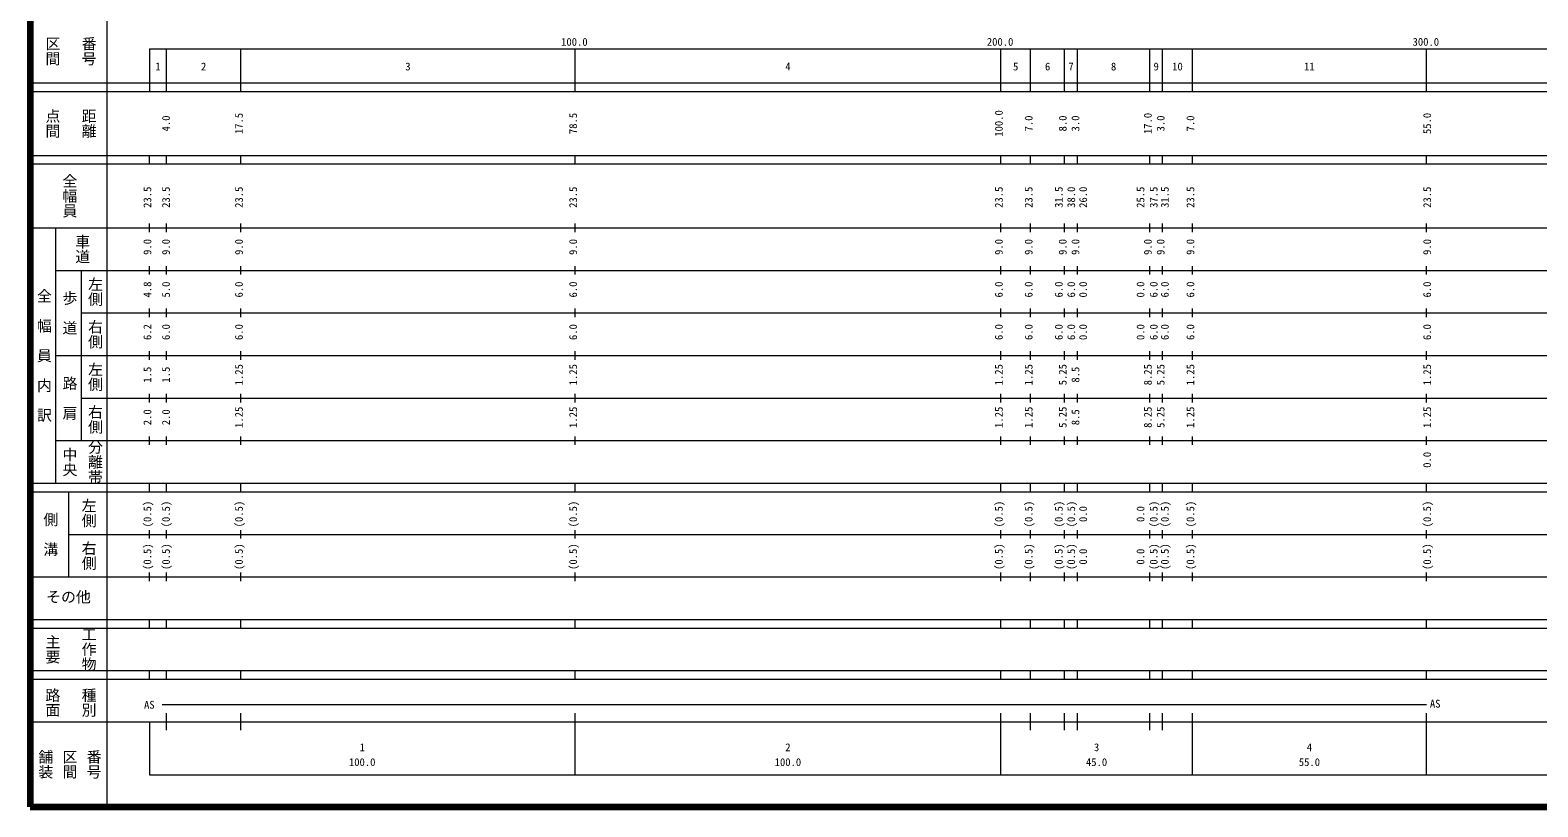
# Model space of a CAD drawing. Units: millimetres on the paper, enlarged 1000 times. Extents: x 40000 to 680000, y 20000 to 380000.
# Drawn here: x 40000 to 394148, y 20000 to 202409 of the extents above; entities that cross this region are included whole.
import ezdxf
from ezdxf.enums import TextEntityAlignment as Align

# ---------------------------------------------------------------- set-up
doc = ezdxf.new("R2010")
doc.units = ezdxf.units.MM
doc.header["$LTSCALE"] = 1000
doc.layers.add('M-SUV', color=7, linetype='Continuous', lineweight=13)
doc.layers.add('M-TTL', color=2, linetype='Continuous', lineweight=140)
doc.styles.add('@ＭＳ ゴシック', font='')
doc.styles.add('ＭＳ ゴシック', font='')
doc.styles.get('@ＭＳ ゴシック').set_extended_font_data('@MS Gothic')
doc.styles.get('ＭＳ ゴシック').set_extended_font_data('MS Gothic')

msp = doc.modelspace()

# ---------------------------------------------------------------- linework, layer by layer
at = {"layer": 'M-SUV'}
for p, q in [((58000, 370000), (58000, 20000)), ((68000, 198000), (579000, 198000)), ((68000, 198000), (68000, 188000)), ((72000, 188000), (72000, 198000)), ((89500, 188000), (89500, 198000)), ((168000, 188000), (168000, 198000)), ((268000, 188000), (268000, 198000)), ((275000, 188000), (275000, 198000)), ((283000, 188000), (283000, 198000)), ((286000, 188000), (286000, 198000)), ((303000, 188000), (303000, 198000)), ((306000, 188000), (306000, 198000)), ((313000, 188000), (313000, 198000)), ((368000, 188000), (368000, 198000)), ((40000, 190000), (579000, 190000)), ((40000, 188000), (579000, 188000)), ((40000, 173000), (579000, 173000)), ((40000, 171000), (579000, 171000)), ((68000, 171000), (68000, 173000)), ((72000, 171000), (72000, 173000)), ((89500, 171000), (89500, 173000)), ((168000, 171000), (168000, 173000)), ((268000, 171000), (268000, 173000)), ((275000, 171000), (275000, 173000)), ((283000, 171000), (283000, 173000)), ((286000, 171000), (286000, 173000)), ((303000, 171000), (303000, 173000)), ((306000, 171000), (306000, 173000)), ((313000, 171000), (313000, 173000)), ((368000, 171000), (368000, 173000)), ((40000, 156000), (579000, 156000)), ((46000, 96000), (46000, 156000)), ((68000, 155000), (68000, 157000)), ((72000, 155000), (72000, 157000)), ((89500, 155000), (89500, 157000)), ((168000, 155000), (168000, 157000)), ((268000, 155000), (268000, 157000)), ((275000, 155000), (275000, 157000)), ((283000, 155000), (283000, 157000)), ((286000, 155000), (286000, 157000)), ((303000, 155000), (303000, 157000)), ((306000, 155000), (306000, 157000)), ((313000, 155000), (313000, 157000)), ((368000, 155000), (368000, 157000)), ((46000, 146000), (579000, 146000)), ((52000, 146000), (52000, 106000)), ((68000, 145000), (68000, 147000)), ((72000, 145000), (72000, 147000)), ((89500, 145000), (89500, 147000)), ((168000, 145000), (168000, 147000)), ((268000, 145000), (268000, 147000)), ((275000, 145000), (275000, 147000)), ((283000, 145000), (283000, 147000)), ((286000, 145000), (286000, 147000)), ((303000, 145000), (303000, 147000)), ((306000, 145000), (306000, 147000)), ((313000, 145000), (313000, 147000)), ((368000, 145000), (368000, 147000)), ((52000, 136000), (579000, 136000)), ((68000, 135000), (68000, 137000)), ((72000, 135000), (72000, 137000)), ((89500, 135000), (89500, 137000)), ((168000, 135000), (168000, 137000)), ((268000, 135000), (268000, 137000)), ((275000, 135000), (275000, 137000)), ((283000, 135000), (283000, 137000)), ((286000, 135000), (286000, 137000)), ((303000, 135000), (303000, 137000)), ((306000, 135000), (306000, 137000)), ((313000, 135000), (313000, 137000)), ((368000, 135000), (368000, 137000)), ((46000, 126000), (579000, 126000)), ((68000, 125000), (68000, 127000)), ((72000, 125000), (72000, 127000)), ((89500, 125000), (89500, 127000)), ((168000, 125000), (168000, 127000)), ((268000, 125000), (268000, 127000)), ((275000, 125000), (275000, 127000)), ((283000, 125000), (283000, 127000)), ((286000, 125000), (286000, 127000)), ((303000, 125000), (303000, 127000)), ((306000, 125000), (306000, 127000)), ((313000, 125000), (313000, 127000)), ((368000, 125000), (368000, 127000)), ((68000, 115000), (68000, 117000)), ((72000, 115000), (72000, 117000)), ((89500, 115000), (89500, 117000)), ((168000, 115000), (168000, 117000)), ((268000, 115000), (268000, 117000)), ((275000, 115000), (275000, 117000)), ((283000, 115000), (283000, 117000)), ((286000, 115000), (286000, 117000)), ((303000, 115000), (303000, 117000)), ((306000, 115000), (306000, 117000)), ((313000, 115000), (313000, 117000)), ((368000, 115000), (368000, 117000)), ((52000, 116000), (579000, 116000)), ((68000, 105000), (68000, 107000)), ((72000, 105000), (72000, 107000)), ((89500, 105000), (89500, 107000)), ((168000, 105000), (168000, 107000)), ((268000, 105000), (268000, 107000)), ((275000, 105000), (275000, 107000)), ((283000, 105000), (283000, 107000)), ((286000, 105000), (286000, 107000)), ((303000, 105000), (303000, 107000)), ((306000, 105000), (306000, 107000)), ((313000, 105000), (313000, 107000)), ((368000, 105000), (368000, 107000)), ((46000, 106000), (579000, 106000)), ((40000, 96000), (579000, 96000)), ((68000, 94000), (68000, 96000)), ((72000, 94000), (72000, 96000)), ((89500, 94000), (89500, 96000)), ((168000, 94000), (168000, 96000)), ((268000, 94000), (268000, 96000)), ((275000, 94000), (275000, 96000)), ((283000, 94000), (283000, 96000)), ((286000, 94000), (286000, 96000)), ((303000, 94000), (303000, 96000)), ((306000, 94000), (306000, 96000)), ((313000, 94000), (313000, 96000)), ((368000, 94000), (368000, 96000)), ((40000, 94000), (579000, 94000)), ((49000, 94000), (49000, 74000)), ((68000, 83000), (68000, 85000)), ((72000, 83000), (72000, 85000)), ((89500, 83000), (89500, 85000)), ((168000, 83000), (168000, 85000)), ((268000, 83000), (268000, 85000)), ((275000, 83000), (275000, 85000)), ((283000, 83000), (283000, 85000)), ((286000, 83000), (286000, 85000)), ((303000, 83000), (303000, 85000)), ((306000, 83000), (306000, 85000)), ((313000, 83000), (313000, 85000)), ((368000, 83000), (368000, 85000)), ((49000, 84000), (579000, 84000)), ((68000, 73000), (68000, 75000)), ((72000, 73000), (72000, 75000)), ((89500, 73000), (89500, 75000)), ((168000, 73000), (168000, 75000)), ((268000, 73000), (268000, 75000)), ((275000, 73000), (275000, 75000)), ((283000, 73000), (283000, 75000)), ((286000, 73000), (286000, 75000)), ((303000, 73000), (303000, 75000)), ((306000, 73000), (306000, 75000)), ((313000, 73000), (313000, 75000)), ((368000, 73000), (368000, 75000)), ((40000, 74000), (579000, 74000)), ((40000, 64000), (579000, 64000)), ((68000, 62000), (68000, 64000)), ((72000, 62000), (72000, 64000)), ((89500, 62000), (89500, 64000)), ((168000, 62000), (168000, 64000)), ((268000, 62000), (268000, 64000)), ((275000, 62000), (275000, 64000)), ((283000, 62000), (283000, 64000)), ((286000, 62000), (286000, 64000)), ((303000, 62000), (303000, 64000)), ((306000, 62000), (306000, 64000)), ((313000, 62000), (313000, 64000)), ((368000, 62000), (368000, 64000)), ((40000, 62000), (579000, 62000)), ((40000, 52000), (579000, 52000)), ((40000, 50000), (579000, 50000)), ((68000, 50000), (68000, 52000)), ((72000, 50000), (72000, 52000)), ((89500, 50000), (89500, 52000)), ((168000, 50000), (168000, 52000)), ((268000, 50000), (268000, 52000)), ((275000, 50000), (275000, 52000)), ((283000, 50000), (283000, 52000)), ((286000, 50000), (286000, 52000)), ((303000, 50000), (303000, 52000)), ((306000, 50000), (306000, 52000)), ((313000, 50000), (313000, 52000)), ((368000, 50000), (368000, 52000)), ((71000, 44000), (368000, 44000)), ((40000, 40000), (579000, 40000)), ((68000, 40000), (68000, 27500)), ((72000, 38000), (72000, 42000)), ((89500, 38000), (89500, 42000)), ((168000, 27500), (168000, 42000)), ((268000, 27500), (268000, 42000)), ((275000, 38000), (275000, 42000)), ((283000, 38000), (283000, 42000)), ((286000, 38000), (286000, 42000)), ((303000, 38000), (303000, 42000)), ((306000, 38000), (306000, 42000)), ((313000, 27500), (313000, 42000)), ((368000, 27500), (368000, 42000)), ((68000, 27500), (579000, 27500))]:
    msp.add_line(p, q, dxfattribs=at)
at = {"layer": 'M-TTL'}
for p, q in [((40000, 380000), (40000, 20000)), ((40000, 20000), (680000, 20000))]:
    msp.add_line(p, q, dxfattribs=at)

# ---------------------------------------------------------------- texts
at = {"layer": 'M-SUV'}
for s, height, rotation, style, p in [('区間', 2566, 270, '@ＭＳ ゴシック', (43250, 201000)), ('番号', 2566, 270, '@ＭＳ ゴシック', (51750, 201000)), ('点間', 2566, 270, '@ＭＳ ゴシック', (43250, 184000)), ('距離', 2566, 270, '@ＭＳ ゴシック', (51750, 184000)), ('4.0', 1833, 90, 'ＭＳ ゴシック', (73364, 178625)), ('17.5', 1833, 90, 'ＭＳ ゴシック', (90500, 178000)), ('78.5', 1833, 90, 'ＭＳ ゴシック', (169000, 178000)), ('100.0', 1833, 90, 'ＭＳ ゴシック', (269000, 177375)), ('7.0', 1833, 90, 'ＭＳ ゴシック', (276000, 178625)), ('8.0', 1833, 90, 'ＭＳ ゴシック', (284000, 178625)), ('3.0', 1833, 90, 'ＭＳ ゴシック', (287000, 178625)), ('17.0', 1833, 90, 'ＭＳ ゴシック', (304000, 178000)), ('3.0', 1833, 90, 'ＭＳ ゴシック', (307000, 178625)), ('7.0', 1833, 90, 'ＭＳ ゴシック', (314000, 178625)), ('55.0', 1833, 90, 'ＭＳ ゴシック', (369607, 178000)), ('全幅員', 2566, 270, '@ＭＳ ゴシック', (47250, 168750)), ('23.5', 1833, 90, 'ＭＳ ゴシック', (69000, 160674)), ('23.5', 1833, 90, 'ＭＳ ゴシック', (73364, 160674)), ('23.5', 1833, 90, 'ＭＳ ゴシック', (90500, 160674)), ('23.5', 1833, 90, 'ＭＳ ゴシック', (169000, 160674)), ('23.5', 1833, 90, 'ＭＳ ゴシック', (269000, 160674)), ('23.5', 1833, 90, 'ＭＳ ゴシック', (276000, 160674)), ('31.5', 1833, 90, 'ＭＳ ゴシック', (283078, 160674)), ('38.0', 1833, 90, 'ＭＳ ゴシック', (286000, 160674)), ('26.0', 1833, 90, 'ＭＳ ゴシック', (288796, 160674)), ('25.5', 1833, 90, 'ＭＳ ゴシック', (302276, 160674)), ('37.5', 1833, 90, 'ＭＳ ゴシック', (305370, 160674)), ('31.5', 1833, 90, 'ＭＳ ゴシック', (307994, 160674)), ('23.5', 1833, 90, 'ＭＳ ゴシック', (314000, 160674)), ('23.5', 1833, 90, 'ＭＳ ゴシック', (369607, 160674)), ('車道', 2566, 270, '@ＭＳ ゴシック', (50250, 154500)), ('9.0', 1833, 90, 'ＭＳ ゴシック', (69000, 149625)), ('9.0', 1833, 90, 'ＭＳ ゴシック', (73364, 149625)), ('9.0', 1833, 90, 'ＭＳ ゴシック', (90500, 149625)), ('9.0', 1833, 90, 'ＭＳ ゴシック', (169000, 149625)), ('9.0', 1833, 90, 'ＭＳ ゴシック', (269000, 149625)), ('9.0', 1833, 90, 'ＭＳ ゴシック', (276000, 149625)), ('9.0', 1833, 90, 'ＭＳ ゴシック', (284000, 149625)), ('9.0', 1833, 90, 'ＭＳ ゴシック', (287000, 149625)), ('9.0', 1833, 90, 'ＭＳ ゴシック', (304000, 149625)), ('9.0', 1833, 90, 'ＭＳ ゴシック', (307000, 149625)), ('9.0', 1833, 90, 'ＭＳ ゴシック', (314000, 149625)), ('9.0', 1833, 90, 'ＭＳ ゴシック', (369607, 149625)), ('左側', 2566, 270, '@ＭＳ ゴシック', (53250, 144500)), ('4.8', 1833, 90, 'ＭＳ ゴシック', (69000, 139625)), ('5.0', 1833, 90, 'ＭＳ ゴシック', (73364, 139625)), ('6.0', 1833, 90, 'ＭＳ ゴシック', (90500, 139625)), ('6.0', 1833, 90, 'ＭＳ ゴシック', (169000, 139625)), ('6.0', 1833, 90, 'ＭＳ ゴシック', (269000, 139625)), ('6.0', 1833, 90, 'ＭＳ ゴシック', (276000, 139625)), ('6.0', 1833, 90, 'ＭＳ ゴシック', (283078, 139625)), ('6.0', 1833, 90, 'ＭＳ ゴシック', (286000, 139625)), ('0.0', 1833, 90, 'ＭＳ ゴシック', (288796, 139625)), ('0.0', 1833, 90, 'ＭＳ ゴシック', (302276, 139625)), ('6.0', 1833, 90, 'ＭＳ ゴシック', (305370, 139625)), ('6.0', 1833, 90, 'ＭＳ ゴシック', (307994, 139625)), ('6.0', 1833, 90, 'ＭＳ ゴシック', (314000, 139625)), ('6.0', 1833, 90, 'ＭＳ ゴシック', (369607, 139625)), ('全\u3000幅\u3000員\u3000内\u3000訳', 2566, 270, '@ＭＳ ゴシック', (41250, 141750)), ('歩\u3000道', 2566, 270, '@ＭＳ ゴシック', (47250, 141250)), ('右側', 2566, 270, '@ＭＳ ゴシック', (53250, 134500)), ('6.2', 1833, 90, 'ＭＳ ゴシック', (69000, 129625)), ('6.0', 1833, 90, 'ＭＳ ゴシック', (73364, 129625)), ('6.0', 1833, 90, 'ＭＳ ゴシック', (90500, 129625)), ('6.0', 1833, 90, 'ＭＳ ゴシック', (169000, 129625)), ('6.0', 1833, 90, 'ＭＳ ゴシック', (269000, 129625)), ('6.0', 1833, 90, 'ＭＳ ゴシック', (276000, 129625)), ('6.0', 1833, 90, 'ＭＳ ゴシック', (283078, 129625)), ('6.0', 1833, 90, 'ＭＳ ゴシック', (286000, 129625)), ('0.0', 1833, 90, 'ＭＳ ゴシック', (288796, 129625)), ('0.0', 1833, 90, 'ＭＳ ゴシック', (302276, 129625)), ('6.0', 1833, 90, 'ＭＳ ゴシック', (305370, 129625)), ('6.0', 1833, 90, 'ＭＳ ゴシック', (307994, 129625)), ('6.0', 1833, 90, 'ＭＳ ゴシック', (314000, 129625)), ('6.0', 1833, 90, 'ＭＳ ゴシック', (369607, 129625)), ('左側', 2566, 270, '@ＭＳ ゴシック', (53250, 124500)), ('路\u3000肩', 2566, 270, '@ＭＳ ゴシック', (47250, 121250)), ('1.5', 1833, 90, 'ＭＳ ゴシック', (69000, 119625)), ('1.5', 1833, 90, 'ＭＳ ゴシック', (73364, 119625)), ('1.25', 1833, 90, 'ＭＳ ゴシック', (90500, 119000)), ('1.25', 1833, 90, 'ＭＳ ゴシック', (169000, 119000)), ('1.25', 1833, 90, 'ＭＳ ゴシック', (269000, 119000)), ('1.25', 1833, 90, 'ＭＳ ゴシック', (276000, 119000)), ('5.25', 1833, 90, 'ＭＳ ゴシック', (284000, 119000)), ('8.5', 1833, 90, 'ＭＳ ゴシック', (287000, 119625)), ('8.25', 1833, 90, 'ＭＳ ゴシック', (304000, 119000)), ('5.25', 1833, 90, 'ＭＳ ゴシック', (307000, 119000)), ('1.25', 1833, 90, 'ＭＳ ゴシック', (314000, 119000)), ('1.25', 1833, 90, 'ＭＳ ゴシック', (369607, 119000)), ('右側', 2566, 270, '@ＭＳ ゴシック', (53250, 114500)), ('1.25', 1833, 90, 'ＭＳ ゴシック', (90500, 109000)), ('1.25', 1833, 90, 'ＭＳ ゴシック', (169000, 109000)), ('1.25', 1833, 90, 'ＭＳ ゴシック', (269000, 109000)), ('1.25', 1833, 90, 'ＭＳ ゴシック', (276000, 109000)), ('5.25', 1833, 90, 'ＭＳ ゴシック', (284000, 109000)), ('8.25', 1833, 90, 'ＭＳ ゴシック', (304000, 109000)), ('5.25', 1833, 90, 'ＭＳ ゴシック', (307000, 109000)), ('1.25', 1833, 90, 'ＭＳ ゴシック', (314000, 109000)), ('1.25', 1833, 90, 'ＭＳ ゴシック', (369607, 109000)), ('2.0', 1833, 90, 'ＭＳ ゴシック', (69000, 109625)), ('2.0', 1833, 90, 'ＭＳ ゴシック', (73364, 109625)), ('8.5', 1833, 90, 'ＭＳ ゴシック', (287000, 109625)), ('中央', 2566, 270, '@ＭＳ ゴシック', (47250, 104500)), ('分離帯', 2566, 270, '@ＭＳ ゴシック', (53250, 106250)), ('0.0', 1833, 90, 'ＭＳ ゴシック', (369607, 99625)), ('左側', 2566, 270, '@ＭＳ ゴシック', (51750, 92500)), ('側\u3000溝', 2566, 270, '@ＭＳ ゴシック', (42750, 89250)), ('(0.5)', 1833, 90, 'ＭＳ ゴシック', (69000, 85639)), ('(0.5)', 1833, 90, 'ＭＳ ゴシック', (73364, 85639)), ('(0.5)', 1833, 90, 'ＭＳ ゴシック', (90500, 85639)), ('(0.5)', 1833, 90, 'ＭＳ ゴシック', (169000, 85639)), ('(0.5)', 1833, 90, 'ＭＳ ゴシック', (269000, 85639)), ('(0.5)', 1833, 90, 'ＭＳ ゴシック', (276000, 85639)), ('(0.5)', 1833, 90, 'ＭＳ ゴシック', (283078, 85639)), ('(0.5)', 1833, 90, 'ＭＳ ゴシック', (286000, 85639)), ('0.0', 1833, 90, 'ＭＳ ゴシック', (288796, 86889)), ('0.0', 1833, 90, 'ＭＳ ゴシック', (302276, 86889)), ('(0.5)', 1833, 90, 'ＭＳ ゴシック', (305370, 85639)), ('(0.5)', 1833, 90, 'ＭＳ ゴシック', (307994, 85639)), ('(0.5)', 1833, 90, 'ＭＳ ゴシック', (314000, 85639)), ('(0.5)', 1833, 90, 'ＭＳ ゴシック', (369607, 85639)), ('右側', 2566, 270, '@ＭＳ ゴシック', (51750, 82500)), ('(0.5)', 1833, 90, 'ＭＳ ゴシック', (69000, 75639)), ('(0.5)', 1833, 90, 'ＭＳ ゴシック', (73364, 75639)), ('(0.5)', 1833, 90, 'ＭＳ ゴシック', (90500, 75639)), ('(0.5)', 1833, 90, 'ＭＳ ゴシック', (169000, 75639)), ('(0.5)', 1833, 90, 'ＭＳ ゴシック', (269000, 75639)), ('(0.5)', 1833, 90, 'ＭＳ ゴシック', (276000, 75639)), ('(0.5)', 1833, 90, 'ＭＳ ゴシック', (283078, 75639)), ('(0.5)', 1833, 90, 'ＭＳ ゴシック', (286000, 75639)), ('(0.5)', 1833, 90, 'ＭＳ ゴシック', (305370, 75639)), ('(0.5)', 1833, 90, 'ＭＳ ゴシック', (307994, 75639)), ('(0.5)', 1833, 90, 'ＭＳ ゴシック', (314000, 75639)), ('(0.5)', 1833, 90, 'ＭＳ ゴシック', (369607, 75639)), ('0.0', 1833, 90, 'ＭＳ ゴシック', (288796, 76889)), ('0.0', 1833, 90, 'ＭＳ ゴシック', (302276, 76889)), ('主要', 2566, 270, '@ＭＳ ゴシック', (43250, 60500)), ('工作物', 2566, 270, '@ＭＳ ゴシック', (51750, 62250)), ('路面', 2566, 270, '@ＭＳ ゴシック', (43250, 48000)), ('種別', 2566, 270, '@ＭＳ ゴシック', (51750, 48000)), ('舗装', 2566, 270, '@ＭＳ ゴシック', (41583, 33500)), ('区間', 2566, 270, '@ＭＳ ゴシック', (47250, 33500)), ('番号', 2566, 270, '@ＭＳ ゴシック', (52917, 33500))]:
    msp.add_text(s, height=height, rotation=rotation, dxfattribs=dict(at, style=style)).set_placement(p, align=Align.BOTTOM_LEFT)
at = {"layer": 'M-SUV', "style": 'ＭＳ ゴシック'}
for s, height, p in [('100.0', 1833, (164719, 198195)), ('200.0', 1833, (264719, 198195)), ('300.0', 1833, (364719, 198195)), ('1', 1833, (69375, 192405)), ('2', 1833, (80125, 192405)), ('3', 1833, (128125, 192405)), ('4', 1833, (217375, 192405)), ('5', 1833, (270875, 192405)), ('6', 1833, (278375, 192405)), ('7', 1833, (283875, 192405)), ('8', 1833, (293875, 192405)), ('9', 1833, (303875, 192405)), ('10', 1833, (308250, 192405)), ('11', 1833, (339250, 192405)), ('その他', 2566, (43750, 67250)), ('AS', 1833, (66750, 42500)), ('AS', 1833, (368793, 42756)), ('1', 1833, (117375, 32523)), ('2', 1833, (217375, 32523)), ('3', 1833, (289875, 32523)), ('4', 1833, (339875, 32523)), ('100.0', 1833, (114875, 29033)), ('100.0', 1833, (214875, 29033)), ('45.0', 1833, (288000, 29033)), ('55.0', 1833, (338000, 29033))]:
    msp.add_text(s, height=height, dxfattribs=at).set_placement(p, align=Align.BOTTOM_LEFT)

doc.saveas('drawing.dxf')
